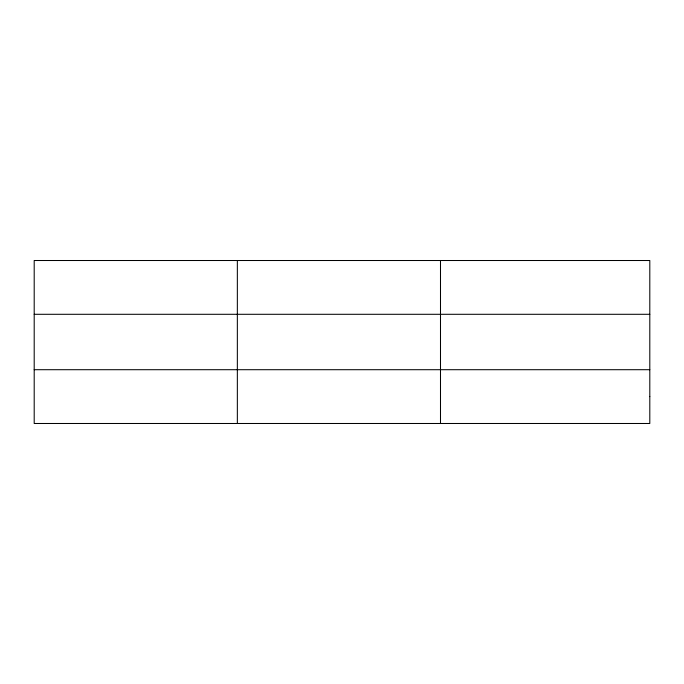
<?xml version="1.0" encoding="UTF-8"?>
<svg xmlns="http://www.w3.org/2000/svg" width="684" height="684" viewBox="0 0 684 684"><rect width="100%" height="100%" fill="white"/><g stroke="black" fill="none" stroke-linecap="round" stroke-linejoin="round"><path stroke-width="1.03" d="M237.348 423.49L237.348 260.51M440.496 423.49L440.496 260.51M34.2 314.298L649.8 314.298M34.2 369.702L649.8 369.702M649.8 396.6L649.8 423.49L34.2 423.49L34.2 260.51L649.8 260.51L649.8 396.6"/></g></svg>
